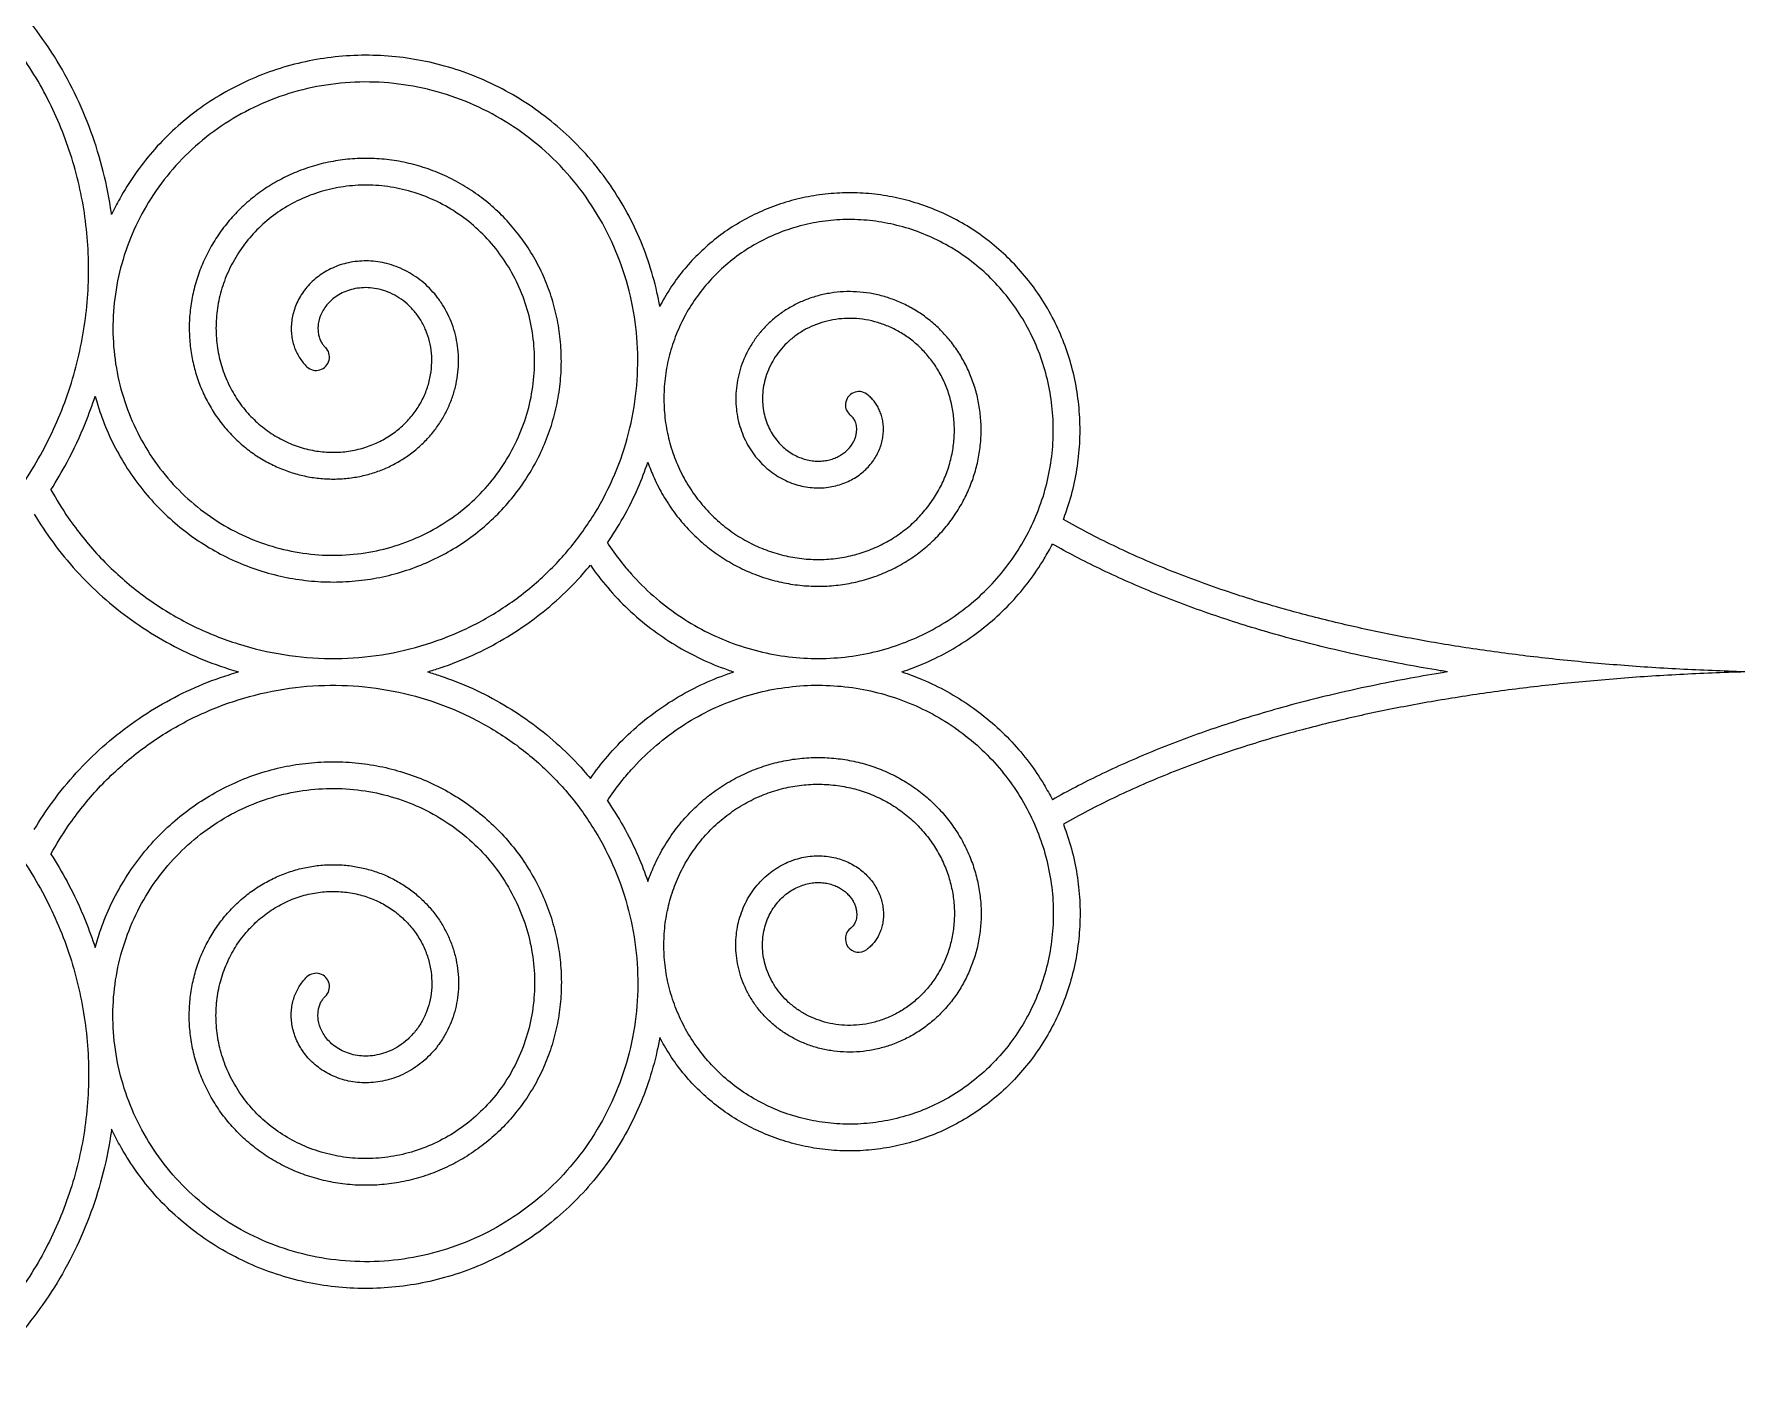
# Model space of a CAD drawing. Header units: millimetres. Extents: x -146 to 156, y -171 to 172.
# Drawn here: x 52.4 to 149.5, y -35.9 to 40.6 of the extents above; entities that cross this region are included whole.
import ezdxf

# ---------------------------------------------------------------- set-up
doc = ezdxf.new("R2010")
doc.units = ezdxf.units.MM
doc.header["$MEASUREMENT"] = 0
doc.layers.add('Layer 03', color=5, linetype='Continuous')

msp = doc.modelspace()

# ---------------------------------------------------------------- linework, layer by layer
at = {"layer": 'Layer 03'}
for centre, start, end in [((68.363, 22.221), 226.51457, 46.51458), ((99.184, 19.502), 53.78155, 233.78155), ((99.184, -10.818), 126.21845, 306.21845), ((68.363, -13.537), 313.48542, 133.48543)]:
    msp.add_arc(centre, 0.759, start, end, dxfattribs=at)
for points, knots in [([(56.747, 30.312), (56.743, 30.342), (56.628, 31.165), (56.316, 32.766), (55.615, 35.05), (54.683, 37.238), (53.533, 39.307), (52.178, 41.235), (50.636, 43.003), (48.926, 44.591), (47.067, 45.986), (45.082, 47.172), (42.994, 48.139), (40.826, 48.879), (38.603, 49.385), (36.35, 49.654), (34.093, 49.685), (31.856, 49.481), (29.663, 49.046), (27.538, 48.386), (25.505, 47.512), (23.756, 46.532), (22.715, 45.817), (22.288, 45.5)], [0.3993698, 0.3993698, 0.3993698, 0.3993698, 0.4, 0.4166667, 0.4333333, 0.45, 0.4666667, 0.4833333, 0.5, 0.5166667, 0.5333333, 0.55, 0.5666667, 0.5833333, 0.6, 0.6166667, 0.6333333, 0.65, 0.6666667, 0.6833333, 0.7, 0.7166667, 0.7288241, 0.7288241, 0.7288241, 0.7288241]), ([(14.877, 13.606), (15.665, 12.659), (17.007, 11.285), (19.028, 9.656), (20.722, 8.519), (23.088, 7.209), (25.601, 6.215), (28.204, 5.557), (30.181, 5.235), (32.17, 5.085), (34.816, 5.113), (37.433, 5.48), (39.965, 6.178), (42.409, 7.083), (45.284, 8.594), (48.356, 10.957), (50.958, 13.79), (52.679, 16.471), (53.759, 18.756), (54.632, 21.107), (55.194, 23.548), (55.436, 26.024), (55.456, 27.879), (55.318, 29.721), (55.023, 31.537), (54.575, 33.314), (53.781, 35.61), (52.7, 37.781), (51.357, 39.781), (49.859, 41.643), (47.711, 43.703), (45.252, 45.358), (43.15, 46.408), (40.983, 47.266), (38.17, 47.978), (34.719, 48.241), (31.304, 47.911), (28.024, 47.009), (24.975, 45.571), (22.241, 43.649), (20.284, 41.693), (18.946, 39.956), (17.773, 38.128), (16.618, 35.682), (15.902, 33.086), (15.605, 30.974), (15.492, 28.864), (15.69, 26.24), (16.331, 23.702), (17.095, 21.774), (18.013, 19.936), (19.44, 17.814), (21.547, 15.616), (23.977, 13.829), (26.21, 12.717), (28.078, 12.072), (29.504, 11.714), (30.949, 11.481), (32.879, 11.338), (34.808, 11.444), (36.692, 11.796), (38.52, 12.303), (40.693, 13.221), (43.054, 14.741), (45.098, 16.624), (46.771, 18.806), (48.031, 21.216), (48.85, 23.778), (49.213, 26.414), (49.12, 29.043), (48.583, 31.588), (47.629, 33.976), (46.294, 36.139), (44.628, 38.019), (43.005, 39.313), (41.601, 40.161), (40.147, 40.876), (38.241, 41.525), (35.876, 41.896), (33.512, 41.856), (31.219, 41.416), (29.064, 40.6), (27.106, 39.441), (25.399, 37.982), (23.987, 36.274), (22.904, 34.375), (22.173, 32.346), (21.807, 30.25), (21.806, 28.153), (22.161, 26.116), (22.851, 24.198), (23.846, 22.453), (25.107, 20.927), (26.589, 19.661), (28.241, 18.683), (30.009, 18.015), (31.836, 17.666), (33.667, 17.638), (35.446, 17.92), (37.122, 18.495), (38.648, 19.335), (39.983, 20.407), (41.094, 21.671), (41.955, 23.083), (42.55, 24.594), (42.869, 26.155), (42.913, 27.719), (42.691, 29.238), (42.219, 30.667), (41.522, 31.968), (40.63, 33.105), (39.576, 34.052), (38.399, 34.786), (37.141, 35.295), (35.843, 35.573), (34.546, 35.62), (33.289, 35.447), (32.11, 35.068), (31.041, 34.504), (30.108, 33.781), (29.335, 32.93), (28.738, 31.982), (28.325, 30.972), (28.1, 29.935), (28.06, 28.905), (28.196, 27.912), (28.493, 26.986), (28.934, 26.153), (29.495, 25.432), (30.151, 24.841), (30.875, 24.389), (31.64, 24.082), (32.417, 23.919), (33.182, 23.897), (33.909, 24.004), (34.578, 24.229), (35.171, 24.554), (35.673, 24.96), (36.077, 25.425), (36.376, 25.93), (36.571, 26.452), (36.664, 26.97), (36.662, 27.468), (36.577, 27.927), (36.421, 28.335), (36.21, 28.683), (35.996, 28.922), (35.812, 29.077), (35.718, 29.143), (35.67, 29.173)], [-2.167117, -2.167117, -2.167117, -2.167117, 2.701923, 5.397622, 8.080302, 10.754837, 16.073774, 18.718683, 21.353864, 23.979313, 26.595045, 31.797383, 34.38394, 36.96076, 42.08524, 47.170865, 52.217525, 57.225312, 59.71464, 62.194217, 67.124167, 69.574567, 72.015267, 74.446232, 76.867449, 79.278933, 81.680697, 86.455107, 88.827709, 91.19057, 95.887125, 100.544838, 102.859082, 105.163591, 109.743462, 114.284472, 118.786524, 123.249717, 127.67402, 132.059379, 136.4059, 138.564568, 140.713493, 144.982169, 149.212012, 151.312327, 153.402905, 157.554907, 161.668066, 163.710033, 165.742269, 169.777605, 173.774076, 177.731599, 181.650278, 183.59504, 185.530057, 187.455341, 189.370908, 193.172931, 195.059347, 196.936023, 200.660214, 204.345576, 207.991991, 211.599531, 215.168228, 218.697978, 222.188877, 225.640906, 229.054001, 232.428267, 235.763627, 239.060079, 242.317711, 243.931929, 245.536412, 248.716232, 251.857226, 254.959282, 258.02248, 261.046835, 264.032256, 266.978846, 269.88656, 272.755359, 275.585345, 278.376423, 281.128613, 283.841994, 286.51645, 289.152044, 291.748819, 294.306665, 296.825676, 299.305844, 301.747096, 304.149537, 306.513098, 308.837768, 311.12364, 313.370607, 315.578709, 317.748012, 319.878398, 321.969946, 324.022678, 326.036497, 328.011503, 329.947664, 331.844928, 333.7034, 335.522991, 337.30371, 339.045644, 340.748674, 342.412858, 344.038246, 345.624722, 347.172374, 348.681205, 350.151126, 351.582245, 352.974499, 354.327859, 355.642422, 356.918079, 358.154856, 359.352822, 360.511847, 361.631999, 362.713302, 363.755635, 364.759087, 365.723622, 366.649155, 367.535778, 368.383382, 369.191934, 369.9615, 370.691916, 371.383185, 372.035318, 372.648113, 373.221572, 373.755614, 374.250215, 374.482092, 374.704859, 374.704859, 374.704859, 374.704859]), ([(87.88, 25.101), (87.833, 25.37), (87.657, 26.245), (87.25, 27.697), (86.568, 29.411), (85.715, 31.034), (84.703, 32.551), (83.543, 33.945), (82.251, 35.203), (80.843, 36.312), (79.335, 37.262), (77.744, 38.044), (76.09, 38.652), (74.391, 39.08), (72.667, 39.326), (70.937, 39.39), (69.22, 39.272), (67.534, 38.977), (65.899, 38.51), (64.332, 37.877), (62.848, 37.089), (61.464, 36.155), (60.193, 35.087), (59.048, 33.9), (58.041, 32.607), (57.288, 31.397), (56.89, 30.616), (56.747, 30.312)], [0.4426714, 0.4426714, 0.4426714, 0.4426714, 0.45, 0.4666667, 0.4833333, 0.5, 0.5166667, 0.5333333, 0.55, 0.5666667, 0.5833333, 0.6, 0.6166667, 0.6333333, 0.65, 0.6666667, 0.6833333, 0.7, 0.7166667, 0.7333333, 0.75, 0.7666667, 0.7833333, 0.8, 0.8166667, 0.8333333, 0.8437358, 0.8437358, 0.8437358, 0.8437358]), ([(53.305, 14.687), (53.605, 14.14), (54.175, 13.216), (55.368, 11.61), (56.928, 9.933), (59.063, 8.228), (61.409, 6.866), (63.91, 5.87), (66.511, 5.258), (69.153, 5.037), (71.778, 5.206), (74.331, 5.754), (76.756, 6.665), (79.003, 7.913), (81.026, 9.466), (82.784, 11.284), (84.244, 13.325), (85.379, 15.54), (86.169, 17.879), (86.603, 20.289), (86.676, 22.716), (86.395, 25.107), (85.77, 27.411), (84.82, 29.58), (83.573, 31.568), (82.06, 33.335), (80.319, 34.847), (78.391, 36.076), (76.322, 36.999), (74.159, 37.603), (71.952, 37.878), (69.747, 37.827), (67.595, 37.455), (65.54, 36.776), (63.625, 35.811), (61.89, 34.587), (60.369, 33.135), (59.09, 31.49), (58.078, 29.693), (57.349, 27.786), (56.913, 25.811), (56.773, 23.814), (56.928, 21.839), (57.368, 19.928), (58.077, 18.121), (59.034, 16.456), (60.214, 14.966), (61.585, 13.68), (63.114, 12.622), (64.765, 11.81), (66.497, 11.256), (68.272, 10.966), (70.051, 10.942), (71.793, 11.177), (73.462, 11.662), (75.023, 12.378), (76.445, 13.306), (77.698, 14.42), (78.761, 15.69), (79.614, 17.087), (80.244, 18.575), (80.642, 20.121), (80.806, 21.688), (80.737, 23.241), (80.444, 24.748), (79.938, 26.176), (79.237, 27.495), (78.36, 28.681), (77.333, 29.709), (76.181, 30.562), (74.934, 31.226), (73.621, 31.692), (72.274, 31.955), (70.923, 32.015), (69.598, 31.876), (68.328, 31.548), (67.139, 31.044), (66.055, 30.38), (65.096, 29.576), (64.281, 28.654), (63.622, 27.639), (63.129, 26.556), (62.808, 25.431), (62.659, 24.291), (62.681, 23.162), (62.867, 22.069), (63.206, 21.035), (63.685, 20.08), (64.29, 19.224), (65.001, 18.481), (65.798, 17.865), (66.66, 17.384), (67.565, 17.044), (68.49, 16.846), (69.415, 16.789), (70.317, 16.869), (71.178, 17.078), (71.98, 17.404), (72.706, 17.837), (73.344, 18.359), (73.883, 18.957), (74.316, 19.611), (74.638, 20.304), (74.846, 21.017), (74.943, 21.734), (74.931, 22.437), (74.818, 23.11), (74.611, 23.74), (74.321, 24.313), (73.961, 24.819), (73.542, 25.251), (73.079, 25.602), (72.586, 25.869), (72.077, 26.052), (71.567, 26.152), (71.068, 26.173), (70.592, 26.12), (70.149, 26), (69.748, 25.822), (69.396, 25.596), (69.099, 25.333), (68.859, 25.043), (68.623, 24.646), (68.489, 24.229), (68.461, 23.824), (68.485, 23.551), (68.547, 23.306), (68.638, 23.093), (68.734, 22.941), (68.819, 22.838), (68.863, 22.793), (68.885, 22.772)], [-0.640517, -0.640517, -0.640517, -0.640517, 1.822095, 3.643952, 7.258623, 10.847788, 14.410458, 17.946375, 21.45563, 24.938239, 28.394116, 31.823388, 35.225933, 38.601836, 41.951081, 45.273601, 48.569516, 51.8387, 55.081254, 58.29714, 61.486311, 64.648876, 67.784705, 70.893917, 73.976449, 77.03228, 80.0615, 83.063984, 86.039859, 88.989044, 91.911543, 94.807425, 97.676572, 100.519117, 103.334962, 106.12414, 108.88669, 111.62251, 114.331733, 117.014247, 119.670111, 122.299338, 124.901841, 127.47775, 130.026942, 132.549501, 135.045413, 137.51461, 139.957213, 142.373095, 144.762358, 147.124964, 149.460867, 151.770174, 154.052757, 156.308734, 158.538043, 160.740663, 162.916684, 165.065981, 167.188681, 169.284704, 171.354054, 173.396799, 175.412822, 177.402256, 179.365003, 181.301096, 183.210575, 185.093337, 186.949516, 188.778999, 190.581846, 192.35807, 194.107583, 195.830517, 197.526747, 199.196358, 200.839336, 202.455612, 204.045308, 205.608296, 207.144679, 208.654417, 210.137464, 211.593929, 213.023681, 214.426839, 215.80334, 217.153162, 218.476395, 219.772911, 221.04284, 222.286098, 223.502687, 224.692677, 225.855945, 226.992627, 228.102619, 229.185952, 230.242667, 231.272653, 232.276045, 233.252722, 234.202743, 235.126115, 236.022744, 236.892757, 237.736019, 238.552611, 239.342508, 240.105628, 240.842088, 241.551737, 242.234671, 242.890831, 243.520145, 244.122709, 244.698355, 245.247181, 245.769084, 246.263998, 246.731978, 247.586621, 247.973196, 248.332473, 248.664431, 248.968613, 249.245374, 249.373292, 249.494424, 249.494424, 249.494424, 249.494424]), ([(55.815, 20.005), (55.908, 19.66), (56.166, 18.827), (56.689, 17.551), (57.414, 16.207), (58.269, 14.955), (59.245, 13.808), (60.328, 12.776), (61.506, 11.871), (62.763, 11.099), (64.085, 10.468), (65.457, 9.982), (66.862, 9.646), (68.284, 9.461), (69.708, 9.426), (71.117, 9.54), (72.496, 9.799), (73.831, 10.199), (75.107, 10.733), (76.311, 11.393), (77.43, 12.171), (78.454, 13.054), (79.372, 14.033), (80.176, 15.095), (80.859, 16.227), (81.414, 17.415), (81.839, 18.645), (82.129, 19.903), (82.284, 21.174), (82.305, 22.445), (82.192, 23.7), (81.951, 24.927), (81.584, 26.111), (81.1, 27.241), (80.504, 28.305), (79.805, 29.292), (79.013, 30.192), (78.138, 30.997), (77.192, 31.699), (76.186, 32.293), (75.132, 32.773), (74.043, 33.136), (72.932, 33.381), (71.811, 33.506), (70.694, 33.512), (69.593, 33.401), (68.519, 33.177), (67.485, 32.845), (66.501, 32.409), (65.577, 31.877), (64.723, 31.257), (63.946, 30.557), (63.254, 29.786), (62.654, 28.956), (62.149, 28.075), (61.745, 27.155), (61.442, 26.208), (61.244, 25.244), (61.149, 24.274), (61.158, 23.31), (61.266, 22.363), (61.473, 21.442), (61.771, 20.558), (62.158, 19.72), (62.626, 18.936), (63.167, 18.214), (63.776, 17.561), (64.442, 16.982), (65.157, 16.484), (65.912, 16.068), (66.698, 15.739), (67.504, 15.498), (68.321, 15.345), (69.14, 15.281), (69.95, 15.304), (70.744, 15.411), (71.511, 15.599), (72.245, 15.864), (72.938, 16.202), (73.582, 16.605), (74.171, 17.068), (74.701, 17.585), (75.166, 18.147), (75.563, 18.746), (75.889, 19.376), (76.143, 20.027), (76.323, 20.692), (76.43, 21.362), (76.464, 22.03), (76.427, 22.687), (76.321, 23.327), (76.151, 23.942), (75.919, 24.525), (75.631, 25.072), (75.292, 25.576), (74.907, 26.033), (74.482, 26.439), (74.025, 26.791), (73.541, 27.086), (73.037, 27.324), (72.519, 27.502), (71.996, 27.621), (71.473, 27.682), (70.956, 27.685), (70.452, 27.634), (69.966, 27.53), (69.504, 27.377), (69.071, 27.179), (68.67, 26.941), (68.306, 26.665), (67.981, 26.359), (67.699, 26.026), (67.46, 25.673), (67.267, 25.304), (67.119, 24.926), (67.016, 24.543), (66.958, 24.161), (66.943, 23.784), (66.97, 23.419), (67.036, 23.068), (67.138, 22.736), (67.272, 22.427), (67.437, 22.144), (67.626, 21.889), (67.768, 21.739), (67.84, 21.67)], [0.955106, 0.955106, 0.955106, 0.955106, 0.966667, 0.983333, 1, 1.016667, 1.033333, 1.05, 1.066667, 1.083333, 1.1, 1.116667, 1.133333, 1.15, 1.166667, 1.183333, 1.2, 1.216667, 1.233333, 1.25, 1.266667, 1.283333, 1.3, 1.316667, 1.333333, 1.35, 1.366667, 1.383333, 1.4, 1.416667, 1.433333, 1.45, 1.466667, 1.483333, 1.5, 1.516667, 1.533333, 1.55, 1.566667, 1.583333, 1.6, 1.616667, 1.633333, 1.65, 1.666667, 1.683333, 1.7, 1.716667, 1.733333, 1.75, 1.766667, 1.783333, 1.8, 1.816667, 1.833333, 1.85, 1.866667, 1.883333, 1.9, 1.916667, 1.933333, 1.95, 1.966667, 1.983333, 2, 2.016667, 2.033333, 2.05, 2.066667, 2.083333, 2.1, 2.116667, 2.133333, 2.15, 2.166667, 2.183333, 2.2, 2.216667, 2.233333, 2.25, 2.266667, 2.283333, 2.3, 2.316667, 2.333333, 2.35, 2.366667, 2.383333, 2.4, 2.416667, 2.433333, 2.45, 2.466667, 2.483333, 2.5, 2.516667, 2.533333, 2.55, 2.566667, 2.583333, 2.6, 2.616667, 2.633333, 2.65, 2.666667, 2.683333, 2.7, 2.716667, 2.733333, 2.75, 2.766667, 2.783333, 2.8, 2.816667, 2.833333, 2.85, 2.866667, 2.883333, 2.9, 2.916667, 2.933333, 2.95, 2.966667, 2.983333, 3, 3, 3, 3]), ([(110.803, 12.994), (110.866, 13.159), (111.098, 13.796), (111.42, 14.925), (111.675, 16.391), (111.775, 17.867), (111.72, 19.335), (111.512, 20.779), (111.157, 22.184), (110.659, 23.534), (110.027, 24.816), (109.268, 26.016), (108.394, 27.123), (107.416, 28.124), (106.345, 29.011), (105.196, 29.775), (103.981, 30.409), (102.715, 30.909), (101.414, 31.271), (100.091, 31.492), (98.762, 31.572), (97.442, 31.513), (96.145, 31.317), (94.886, 30.988), (93.677, 30.532), (92.532, 29.956), (91.461, 29.269), (90.477, 28.478), (89.588, 27.596), (88.803, 26.632), (88.251, 25.787), (87.965, 25.266), (87.88, 25.101)], [0.3441357, 0.3441357, 0.3441357, 0.3441357, 0.35, 0.3666667, 0.3833333, 0.4, 0.4166667, 0.4333333, 0.45, 0.4666667, 0.4833333, 0.5, 0.5166667, 0.5333333, 0.55, 0.5666667, 0.5833333, 0.6, 0.6166667, 0.6333333, 0.65, 0.6666667, 0.6833333, 0.7, 0.7166667, 0.7333333, 0.75, 0.7666667, 0.7833333, 0.8, 0.8166667, 0.8242647, 0.8242647, 0.8242647, 0.8242647]), ([(84.907, 11.672), (85.145, 11.306), (85.575, 10.706), (86.431, 9.681), (87.493, 8.628), (88.903, 7.535), (90.425, 6.632), (92.034, 5.927), (93.704, 5.43), (95.41, 5.143), (97.124, 5.069), (98.821, 5.204), (100.476, 5.545), (102.063, 6.081), (103.56, 6.803), (104.945, 7.696), (106.201, 8.743), (107.308, 9.927), (108.254, 11.228), (109.026, 12.622), (109.617, 14.089), (110.018, 15.604), (110.229, 17.143), (110.249, 18.683), (110.081, 20.2), (109.731, 21.672), (109.207, 23.078), (108.521, 24.396), (107.686, 25.609), (106.716, 26.699), (105.631, 27.653), (104.447, 28.459), (103.185, 29.107), (101.866, 29.591), (100.51, 29.905), (99.14, 30.049), (97.776, 30.023), (96.438, 29.832), (95.148, 29.481), (93.923, 28.979), (92.781, 28.337), (91.737, 27.567), (90.806, 26.683), (89.999, 25.703), (89.327, 24.642), (88.796, 23.518), (88.411, 22.35), (88.176, 21.158), (88.091, 19.958), (88.153, 18.771), (88.359, 17.614), (88.701, 16.504), (89.173, 15.457), (89.762, 14.488), (90.459, 13.609), (91.248, 12.833), (92.117, 12.168), (93.05, 11.621), (94.03, 11.2), (95.042, 10.906), (96.068, 10.742), (97.094, 10.706), (98.103, 10.795), (99.08, 11.006), (100.011, 11.331), (100.883, 11.763), (101.683, 12.291), (102.401, 12.906), (103.029, 13.595), (103.559, 14.345), (103.986, 15.142), (104.306, 15.974), (104.518, 16.826), (104.621, 17.684), (104.617, 18.535), (104.509, 19.366), (104.303, 20.163), (104.004, 20.916), (103.621, 21.615), (103.163, 22.25), (102.638, 22.813), (102.058, 23.298), (101.434, 23.7), (100.776, 24.016), (100.098, 24.243), (99.409, 24.382), (98.723, 24.433), (98.048, 24.398), (97.397, 24.283), (96.778, 24.091), (96.2, 23.83), (95.671, 23.505), (95.196, 23.125), (94.783, 22.699), (94.322, 22.088), (93.989, 21.415), (93.795, 20.713), (93.72, 20.192), (93.71, 19.679), (93.764, 19.183), (93.876, 18.71), (94.042, 18.268), (94.256, 17.863), (94.512, 17.499), (94.802, 17.18), (95.219, 16.824), (95.682, 16.56), (96.167, 16.396), (96.523, 16.325), (96.872, 16.3), (97.208, 16.32), (97.525, 16.379), (97.819, 16.475), (98.085, 16.601), (98.322, 16.754), (98.527, 16.926), (98.698, 17.114), (98.835, 17.311), (98.94, 17.512), (99.012, 17.712), (99.055, 17.905), (99.07, 18.089), (99.062, 18.26), (99.034, 18.414), (98.989, 18.549), (98.933, 18.664), (98.871, 18.758), (98.814, 18.823), (98.769, 18.864), (98.747, 18.881), (98.736, 18.889)], [-0.533085, -0.533085, -0.533085, -0.533085, 1.18868, 2.381574, 4.742262, 7.087363, 9.414225, 11.723319, 14.014633, 16.288168, 18.543948, 20.781959, 23.00219, 25.204628, 27.389267, 29.556145, 31.705264, 33.836614, 35.950183, 38.045958, 40.123938, 42.184163, 44.226629, 46.251324, 48.258237, 50.247356, 52.218686, 54.172265, 56.108084, 58.026132, 59.926396, 61.808865, 63.673555, 65.520495, 67.349674, 69.161081, 70.954704, 72.730531, 74.488589, 76.228898, 77.951445, 79.656219, 81.343208, 83.012402, 84.663838, 86.297523, 87.913446, 89.511594, 91.091957, 92.654529, 94.199349, 95.726418, 97.235724, 98.727255, 100.200999, 101.656957, 103.09517, 104.51563, 105.918326, 107.303246, 108.670377, 110.019732, 111.351342, 112.6652, 113.961291, 115.239606, 116.50013, 117.742887, 118.967901, 120.175159, 121.36465, 122.536361, 123.690281, 124.826444, 125.94486, 127.045518, 128.128407, 129.193512, 130.240827, 131.270389, 132.282202, 133.276252, 134.252528, 135.211016, 136.151713, 137.074659, 137.97985, 138.867271, 139.73691, 140.588752, 141.422802, 142.239096, 143.037623, 143.818369, 144.58132, 146.0538, 146.76337, 147.455155, 148.129138, 148.785301, 149.423626, 150.044138, 150.646849, 151.231739, 151.798789, 152.347975, 153.392728, 153.888317, 154.366021, 154.825811, 155.267656, 155.691531, 156.097458, 156.485412, 156.855353, 157.207234, 157.541005, 157.856627, 158.1541, 158.433361, 158.694337, 158.936943, 159.161081, 159.366682, 159.553637, 159.72191, 159.87129, 160.000848, 160.059408, 160.112336, 160.112336, 160.112336, 160.112336]), ([(87.205, 16.248), (87.309, 15.946), (87.568, 15.297), (88.059, 14.343), (88.676, 13.403), (89.383, 12.54), (90.169, 11.764), (91.026, 11.081), (91.941, 10.497), (92.904, 10.017), (93.903, 9.644), (94.926, 9.382), (95.961, 9.229), (96.997, 9.188), (98.021, 9.255), (99.023, 9.428), (99.992, 9.703), (100.918, 10.075), (101.79, 10.538), (102.6, 11.085), (103.341, 11.708), (104.005, 12.398), (104.587, 13.148), (105.081, 13.946), (105.483, 14.782), (105.792, 15.648), (106.005, 16.532), (106.123, 17.423), (106.145, 18.313), (106.074, 19.189), (105.913, 20.044), (105.665, 20.868), (105.334, 21.651), (104.928, 22.387), (104.452, 23.068), (103.912, 23.687), (103.317, 24.238), (102.675, 24.718), (101.995, 25.122), (101.284, 25.447), (100.552, 25.692), (99.807, 25.856), (99.059, 25.939), (98.317, 25.942), (97.587, 25.867), (96.88, 25.717), (96.202, 25.496), (95.56, 25.208), (94.961, 24.858), (94.41, 24.452), (93.913, 23.996), (93.474, 23.497), (93.096, 22.962), (92.782, 22.399), (92.534, 21.814), (92.352, 21.215), (92.238, 20.61), (92.189, 20.006), (92.206, 19.41), (92.285, 18.828), (92.423, 18.268), (92.618, 17.735), (92.864, 17.235), (93.157, 16.772), (93.493, 16.352), (93.865, 15.976), (94.268, 15.65), (94.696, 15.373), (95.142, 15.15), (95.601, 14.979), (96.066, 14.861), (96.532, 14.796), (96.993, 14.782), (97.442, 14.818), (97.876, 14.901), (98.289, 15.028), (98.676, 15.195), (99.035, 15.4), (99.361, 15.637), (99.652, 15.902), (99.905, 16.19), (100.12, 16.497), (100.294, 16.817), (100.428, 17.147), (100.521, 17.48), (100.575, 17.812), (100.591, 18.138), (100.57, 18.455), (100.515, 18.758), (100.428, 19.044), (100.313, 19.31), (100.172, 19.552), (100.01, 19.769), (99.83, 19.958), (99.699, 20.066), (99.633, 20.114)], [0.952755, 0.952755, 0.952755, 0.952755, 0.966667, 0.983333, 1, 1.016667, 1.033333, 1.05, 1.066667, 1.083333, 1.1, 1.116667, 1.133333, 1.15, 1.166667, 1.183333, 1.2, 1.216667, 1.233333, 1.25, 1.266667, 1.283333, 1.3, 1.316667, 1.333333, 1.35, 1.366667, 1.383333, 1.4, 1.416667, 1.433333, 1.45, 1.466667, 1.483333, 1.5, 1.516667, 1.533333, 1.55, 1.566667, 1.583333, 1.6, 1.616667, 1.633333, 1.65, 1.666667, 1.683333, 1.7, 1.716667, 1.733333, 1.75, 1.766667, 1.783333, 1.8, 1.816667, 1.833333, 1.85, 1.866667, 1.883333, 1.9, 1.916667, 1.933333, 1.95, 1.966667, 1.983333, 2, 2.016667, 2.033333, 2.05, 2.066667, 2.083333, 2.1, 2.116667, 2.133333, 2.15, 2.166667, 2.183333, 2.2, 2.216667, 2.233333, 2.25, 2.266667, 2.283333, 2.3, 2.316667, 2.333333, 2.35, 2.366667, 2.383333, 2.4, 2.416667, 2.433333, 2.45, 2.466667, 2.483333, 2.5, 2.5, 2.5, 2.5]), ([(53.305, 14.687), (53.63, 15.197), (54.349, 16.432), (55.182, 18.215), (55.648, 19.492), (55.815, 20.005)], [0.28778958, 0.28778958, 0.28778958, 0.28778958, 0.3, 0.31666667, 0.32768356, 0.32768356, 0.32768356, 0.32768356]), ([(84.907, 11.672), (85.226, 12.133), (85.866, 13.154), (86.629, 14.689), (87.042, 15.763), (87.205, 16.248)], [0.31886744, 0.31886744, 0.31886744, 0.31886744, 0.33333333, 0.35, 0.36337086, 0.36337086, 0.36337086, 0.36337086]), ([(52.352, 13.298), (52.675, 12.759), (53.423, 11.633), (54.714, 10.056), (56.215, 8.57), (57.855, 7.258), (59.614, 6.13), (61.473, 5.197), (62.937, 4.645), (63.771, 4.393), (63.948, 4.342)], [0.0018316, 0.0018316, 0.0018316, 0.0018316, 0.0166667, 0.0333333, 0.05, 0.0666667, 0.0833333, 0.1, 0.1166667, 0.1211345, 0.1211345, 0.1211345, 0.1211345]), ([(101.631, 4.342), (102.024, 4.471), (102.904, 4.801), (104.219, 5.439), (105.549, 6.268), (106.777, 7.226), (107.891, 8.3), (108.879, 9.478), (109.63, 10.591), (110.033, 11.316), (110.18, 11.602)], [0.2036651, 0.2036651, 0.2036651, 0.2036651, 0.2166667, 0.2333333, 0.25, 0.2666667, 0.2833333, 0.3, 0.3166667, 0.3272886, 0.3272886, 0.3272886, 0.3272886]), ([(132.618, 4.342), (132.482, 4.364), (131.058, 4.597), (128.812, 5.014), (125.526, 5.747), (122.396, 6.57), (119.036, 7.634), (115.86, 8.831), (112.913, 10.141), (111.055, 11.109), (110.18, 11.602)], [22.287185, 22.287185, 22.287185, 22.287185, 22.832224, 27.988356, 31.311955, 36.134171, 40.770599, 45.233931, 49.538157, 53.507853, 53.507853, 53.507853, 53.507853]), ([(74.684, 4.342), (74.926, 4.412), (75.803, 4.686), (77.276, 5.265), (79.04, 6.182), (80.689, 7.273), (82.207, 8.524), (83.26, 9.597), (83.812, 10.241), (83.938, 10.393)], [0.21038364, 0.21038364, 0.21038364, 0.21038364, 0.21666667, 0.23333333, 0.25, 0.26666667, 0.28333333, 0.3, 0.30509216, 0.30509216, 0.30509216, 0.30509216]), ([(83.938, 10.393), (84.242, 9.959), (84.925, 9.078), (86.07, 7.879), (87.356, 6.788), (88.74, 5.844), (90.207, 5.055), (91.338, 4.592), (91.971, 4.379), (92.083, 4.342)], [0.000955, 0.000955, 0.000955, 0.000955, 0.0166667, 0.0333333, 0.05, 0.0666667, 0.0833333, 0.1, 0.1035904, 0.1035904, 0.1035904, 0.1035904]), ([(52.352, -4.614), (52.675, -4.075), (53.423, -2.949), (54.714, -1.372), (56.215, 0.114), (57.855, 1.426), (59.614, 2.554), (61.473, 3.487), (62.937, 4.039), (63.771, 4.291), (63.948, 4.342)], [0.0018316, 0.0018316, 0.0018316, 0.0018316, 0.0166667, 0.0333333, 0.05, 0.0666667, 0.0833333, 0.1, 0.1166667, 0.1211345, 0.1211345, 0.1211345, 0.1211345]), ([(74.684, 4.342), (74.926, 4.272), (75.803, 3.998), (77.276, 3.419), (79.04, 2.502), (80.689, 1.411), (82.207, 0.16), (83.26, -0.913), (83.812, -1.557), (83.938, -1.709)], [0.21038364, 0.21038364, 0.21038364, 0.21038364, 0.21666667, 0.23333333, 0.25, 0.26666667, 0.28333333, 0.3, 0.30509216, 0.30509216, 0.30509216, 0.30509216]), ([(83.938, -1.709), (84.242, -1.274), (84.925, -0.394), (86.07, 0.805), (87.356, 1.896), (88.74, 2.84), (90.207, 3.629), (91.338, 4.093), (91.971, 4.306), (92.083, 4.342)], [0.000955, 0.000955, 0.000955, 0.000955, 0.0166667, 0.0333333, 0.05, 0.0666667, 0.0833333, 0.1, 0.1035904, 0.1035904, 0.1035904, 0.1035904]), ([(101.631, 4.342), (102.024, 4.213), (102.904, 3.883), (104.219, 3.245), (105.549, 2.416), (106.777, 1.459), (107.891, 0.384), (108.879, -0.794), (109.63, -1.907), (110.033, -2.632), (110.18, -2.918)], [0.2036651, 0.2036651, 0.2036651, 0.2036651, 0.2166667, 0.2333333, 0.25, 0.2666667, 0.2833333, 0.3, 0.3166667, 0.3272886, 0.3272886, 0.3272886, 0.3272886]), ([(132.618, 4.342), (132.482, 4.32), (131.058, 4.087), (128.812, 3.67), (125.526, 2.937), (122.396, 2.114), (119.036, 1.05), (115.86, -0.146), (112.913, -1.457), (111.055, -2.425), (110.18, -2.918)], [22.287185, 22.287185, 22.287185, 22.287185, 22.832224, 27.988356, 31.311955, 36.134171, 40.770599, 45.233931, 49.538157, 53.507853, 53.507853, 53.507853, 53.507853]), ([(14.877, -4.922), (15.665, -3.975), (17.007, -2.6), (19.028, -0.972), (20.722, 0.165), (23.088, 1.475), (25.601, 2.469), (28.204, 3.127), (30.181, 3.449), (32.17, 3.599), (34.816, 3.571), (37.433, 3.204), (39.965, 2.506), (42.409, 1.601), (45.284, 0.09), (48.356, -2.273), (50.958, -5.106), (52.679, -7.787), (53.759, -10.072), (54.632, -12.423), (55.194, -14.864), (55.436, -17.34), (55.456, -19.195), (55.318, -21.037), (55.023, -22.853), (54.575, -24.63), (53.781, -26.926), (52.7, -29.097), (51.357, -31.097), (49.859, -32.959), (47.711, -35.019), (45.252, -36.674), (43.15, -37.724), (40.983, -38.582), (38.17, -39.294), (34.719, -39.557), (31.304, -39.227), (28.024, -38.325), (24.975, -36.887), (22.241, -34.965), (20.284, -33.009), (18.946, -31.272), (17.773, -29.443), (16.618, -26.998), (15.902, -24.402), (15.605, -22.29), (15.492, -20.179), (15.69, -17.556), (16.331, -15.018), (17.095, -13.089), (18.013, -11.251), (19.44, -9.13), (21.547, -6.932), (23.977, -5.145), (26.21, -4.033), (28.078, -3.388), (29.504, -3.03), (30.949, -2.797), (32.879, -2.654), (34.808, -2.76), (36.692, -3.112), (38.52, -3.619), (40.693, -4.537), (43.054, -6.057), (45.098, -7.94), (46.771, -10.121), (48.031, -12.532), (48.85, -15.094), (49.213, -17.729), (49.12, -20.359), (48.583, -22.904), (47.629, -25.291), (46.294, -27.455), (44.628, -29.335), (43.005, -30.629), (41.601, -31.477), (40.147, -32.192), (38.241, -32.841), (35.876, -33.212), (33.512, -33.172), (31.219, -32.732), (29.064, -31.916), (27.106, -30.757), (25.399, -29.298), (23.987, -27.59), (22.904, -25.691), (22.173, -23.662), (21.807, -21.566), (21.806, -19.469), (22.161, -17.432), (22.851, -15.514), (23.846, -13.768), (25.107, -12.243), (26.589, -10.977), (28.241, -9.999), (30.009, -9.331), (31.836, -8.982), (33.667, -8.953), (35.446, -9.236), (37.122, -9.811), (38.648, -10.651), (39.983, -11.723), (41.094, -12.987), (41.955, -14.399), (42.55, -15.909), (42.869, -17.471), (42.913, -19.035), (42.691, -20.554), (42.219, -21.983), (41.522, -23.284), (40.63, -24.421), (39.576, -25.368), (38.399, -26.102), (37.141, -26.611), (35.843, -26.888), (34.546, -26.936), (33.289, -26.763), (32.11, -26.384), (31.041, -25.82), (30.108, -25.097), (29.335, -24.246), (28.738, -23.298), (28.325, -22.288), (28.1, -21.251), (28.06, -20.221), (28.196, -19.228), (28.493, -18.302), (28.934, -17.469), (29.495, -16.748), (30.151, -16.157), (30.875, -15.705), (31.64, -15.397), (32.417, -15.235), (33.182, -15.212), (33.909, -15.32), (34.578, -15.545), (35.171, -15.87), (35.673, -16.275), (36.077, -16.741), (36.376, -17.246), (36.571, -17.768), (36.664, -18.286), (36.662, -18.783), (36.577, -19.243), (36.421, -19.651), (36.21, -19.999), (35.996, -20.238), (35.812, -20.393), (35.718, -20.459), (35.67, -20.489)], [-2.167117, -2.167117, -2.167117, -2.167117, 2.701923, 5.397622, 8.080302, 10.754837, 16.073774, 18.718683, 21.353864, 23.979313, 26.595045, 31.797383, 34.38394, 36.96076, 42.08524, 47.170865, 52.217525, 57.225312, 59.71464, 62.194217, 67.124167, 69.574567, 72.015267, 74.446232, 76.867449, 79.278933, 81.680697, 86.455107, 88.827709, 91.19057, 95.887125, 100.544838, 102.859082, 105.163591, 109.743462, 114.284472, 118.786524, 123.249717, 127.67402, 132.059379, 136.4059, 138.564568, 140.713493, 144.982169, 149.212012, 151.312327, 153.402905, 157.554907, 161.668066, 163.710033, 165.742269, 169.777605, 173.774076, 177.731599, 181.650278, 183.59504, 185.530057, 187.455341, 189.370908, 193.172931, 195.059347, 196.936023, 200.660214, 204.345576, 207.991991, 211.599531, 215.168228, 218.697978, 222.188877, 225.640906, 229.054001, 232.428267, 235.763627, 239.060079, 242.317711, 243.931929, 245.536412, 248.716232, 251.857226, 254.959282, 258.02248, 261.046835, 264.032256, 266.978846, 269.88656, 272.755359, 275.585345, 278.376423, 281.128613, 283.841994, 286.51645, 289.152044, 291.748819, 294.306665, 296.825676, 299.305844, 301.747096, 304.149537, 306.513098, 308.837768, 311.12364, 313.370607, 315.578709, 317.748012, 319.878398, 321.969946, 324.022678, 326.036497, 328.011503, 329.947664, 331.844928, 333.7034, 335.522991, 337.30371, 339.045644, 340.748674, 342.412858, 344.038246, 345.624722, 347.172374, 348.681205, 350.151126, 351.582245, 352.974499, 354.327859, 355.642422, 356.918079, 358.154856, 359.352822, 360.511847, 361.631999, 362.713302, 363.755635, 364.759087, 365.723622, 366.649155, 367.535778, 368.383382, 369.191934, 369.9615, 370.691916, 371.383185, 372.035318, 372.648113, 373.221572, 373.755614, 374.250215, 374.482092, 374.704859, 374.704859, 374.704859, 374.704859]), ([(53.305, -6.003), (53.605, -5.456), (54.175, -4.532), (55.368, -2.926), (56.928, -1.249), (59.063, 0.456), (61.409, 1.818), (63.91, 2.814), (66.511, 3.426), (69.153, 3.647), (71.778, 3.478), (74.331, 2.93), (76.756, 2.019), (79.003, 0.771), (81.026, -0.781), (82.784, -2.6), (84.244, -4.641), (85.379, -6.856), (86.169, -9.195), (86.603, -11.605), (86.676, -14.032), (86.395, -16.423), (85.77, -18.727), (84.82, -20.896), (83.573, -22.884), (82.06, -24.651), (80.319, -26.163), (78.391, -27.392), (76.322, -28.315), (74.159, -28.918), (71.952, -29.194), (69.747, -29.143), (67.595, -28.77), (65.54, -28.092), (63.625, -27.127), (61.89, -25.903), (60.369, -24.451), (59.09, -22.806), (58.078, -21.009), (57.349, -19.101), (56.913, -17.127), (56.773, -15.13), (56.928, -13.155), (57.368, -11.244), (58.077, -9.437), (59.034, -7.772), (60.214, -6.282), (61.585, -4.996), (63.114, -3.938), (64.765, -3.126), (66.497, -2.571), (68.272, -2.282), (70.051, -2.258), (71.793, -2.493), (73.462, -2.977), (75.023, -3.694), (76.445, -4.622), (77.698, -5.735), (78.761, -7.006), (79.614, -8.403), (80.244, -9.891), (80.642, -11.437), (80.806, -13.004), (80.737, -14.557), (80.444, -16.064), (79.938, -17.492), (79.237, -18.811), (78.36, -19.996), (77.333, -21.025), (76.181, -21.878), (74.934, -22.542), (73.621, -23.008), (72.274, -23.271), (70.923, -23.33), (69.598, -23.192), (68.328, -22.864), (67.139, -22.36), (66.055, -21.696), (65.096, -20.892), (64.281, -19.97), (63.622, -18.955), (63.129, -17.872), (62.808, -16.747), (62.659, -15.607), (62.681, -14.478), (62.867, -13.385), (63.206, -12.35), (63.685, -11.396), (64.29, -10.54), (65.001, -9.797), (65.798, -9.181), (66.66, -8.7), (67.565, -8.36), (68.49, -8.162), (69.415, -8.105), (70.317, -8.185), (71.178, -8.394), (71.98, -8.72), (72.706, -9.152), (73.344, -9.675), (73.883, -10.272), (74.316, -10.927), (74.638, -11.619), (74.846, -12.333), (74.943, -13.05), (74.931, -13.753), (74.818, -14.426), (74.611, -15.056), (74.321, -15.629), (73.961, -16.135), (73.542, -16.567), (73.079, -16.918), (72.586, -17.185), (72.077, -17.368), (71.567, -17.468), (71.068, -17.489), (70.592, -17.436), (70.149, -17.316), (69.748, -17.138), (69.396, -16.912), (69.099, -16.649), (68.859, -16.358), (68.623, -15.962), (68.489, -15.545), (68.461, -15.14), (68.485, -14.867), (68.547, -14.622), (68.638, -14.409), (68.734, -14.257), (68.819, -14.154), (68.863, -14.109), (68.885, -14.088)], [-0.640517, -0.640517, -0.640517, -0.640517, 1.822095, 3.643952, 7.258623, 10.847788, 14.410458, 17.946375, 21.45563, 24.938239, 28.394116, 31.823388, 35.225933, 38.601836, 41.951081, 45.273601, 48.569516, 51.8387, 55.081254, 58.29714, 61.486311, 64.648876, 67.784705, 70.893917, 73.976449, 77.03228, 80.0615, 83.063984, 86.039859, 88.989044, 91.911543, 94.807425, 97.676572, 100.519117, 103.334962, 106.12414, 108.88669, 111.62251, 114.331733, 117.014247, 119.670111, 122.299338, 124.901841, 127.47775, 130.026942, 132.549501, 135.045413, 137.51461, 139.957213, 142.373095, 144.762358, 147.124964, 149.460867, 151.770174, 154.052757, 156.308734, 158.538043, 160.740663, 162.916684, 165.065981, 167.188681, 169.284704, 171.354054, 173.396799, 175.412822, 177.402256, 179.365003, 181.301096, 183.210575, 185.093337, 186.949516, 188.778999, 190.581846, 192.35807, 194.107583, 195.830517, 197.526747, 199.196358, 200.839336, 202.455612, 204.045308, 205.608296, 207.144679, 208.654417, 210.137464, 211.593929, 213.023681, 214.426839, 215.80334, 217.153162, 218.476395, 219.772911, 221.04284, 222.286098, 223.502687, 224.692677, 225.855945, 226.992627, 228.102619, 229.185952, 230.242667, 231.272653, 232.276045, 233.252722, 234.202743, 235.126115, 236.022744, 236.892757, 237.736019, 238.552611, 239.342508, 240.105628, 240.842088, 241.551737, 242.234671, 242.890831, 243.520145, 244.122709, 244.698355, 245.247181, 245.769084, 246.263998, 246.731978, 247.586621, 247.973196, 248.332473, 248.664431, 248.968613, 249.245374, 249.373292, 249.494424, 249.494424, 249.494424, 249.494424]), ([(84.907, -2.988), (85.145, -2.622), (85.575, -2.022), (86.431, -0.997), (87.493, 0.056), (88.903, 1.149), (90.425, 2.052), (92.034, 2.757), (93.704, 3.255), (95.41, 3.541), (97.124, 3.616), (98.821, 3.48), (100.476, 3.139), (102.063, 2.603), (103.56, 1.881), (104.945, 0.988), (106.201, -0.059), (107.308, -1.243), (108.254, -2.543), (109.026, -3.938), (109.617, -5.405), (110.018, -6.919), (110.229, -8.459), (110.249, -9.999), (110.081, -11.516), (109.731, -12.988), (109.207, -14.394), (108.521, -15.712), (107.686, -16.924), (106.716, -18.015), (105.631, -18.969), (104.447, -19.775), (103.185, -20.423), (101.866, -20.907), (100.51, -21.221), (99.14, -21.365), (97.776, -21.339), (96.438, -21.148), (95.148, -20.797), (93.923, -20.295), (92.781, -19.652), (91.737, -18.883), (90.806, -17.999), (89.999, -17.019), (89.327, -15.958), (88.796, -14.834), (88.411, -13.666), (88.176, -12.474), (88.091, -11.274), (88.153, -10.087), (88.359, -8.93), (88.701, -7.82), (89.173, -6.773), (89.762, -5.804), (90.459, -4.925), (91.248, -4.149), (92.117, -3.484), (93.05, -2.937), (94.03, -2.516), (95.042, -2.222), (96.068, -2.058), (97.094, -2.022), (98.103, -2.111), (99.08, -2.322), (100.011, -2.647), (100.883, -3.079), (101.683, -3.607), (102.401, -4.222), (103.029, -4.911), (103.559, -5.661), (103.986, -6.458), (104.306, -7.29), (104.518, -8.142), (104.621, -9), (104.617, -9.851), (104.509, -10.682), (104.303, -11.479), (104.004, -12.232), (103.621, -12.931), (103.163, -13.566), (102.638, -14.129), (102.058, -14.614), (101.434, -15.016), (100.776, -15.332), (100.098, -15.559), (99.409, -15.698), (98.723, -15.749), (98.048, -15.714), (97.397, -15.599), (96.778, -15.407), (96.2, -15.146), (95.671, -14.821), (95.196, -14.441), (94.783, -14.015), (94.322, -13.404), (93.989, -12.731), (93.795, -12.028), (93.72, -11.508), (93.71, -10.995), (93.764, -10.499), (93.876, -10.026), (94.042, -9.584), (94.256, -9.179), (94.512, -8.815), (94.802, -8.496), (95.219, -8.14), (95.682, -7.876), (96.167, -7.712), (96.523, -7.641), (96.872, -7.616), (97.208, -7.636), (97.525, -7.695), (97.819, -7.791), (98.085, -7.917), (98.322, -8.07), (98.527, -8.242), (98.698, -8.43), (98.835, -8.627), (98.94, -8.828), (99.012, -9.027), (99.055, -9.221), (99.07, -9.405), (99.062, -9.576), (99.034, -9.729), (98.989, -9.865), (98.933, -9.98), (98.871, -10.074), (98.814, -10.138), (98.769, -10.179), (98.747, -10.197), (98.736, -10.205)], [-0.533085, -0.533085, -0.533085, -0.533085, 1.18868, 2.381574, 4.742262, 7.087363, 9.414225, 11.723319, 14.014633, 16.288168, 18.543948, 20.781959, 23.00219, 25.204628, 27.389267, 29.556145, 31.705264, 33.836614, 35.950183, 38.045958, 40.123938, 42.184163, 44.226629, 46.251324, 48.258237, 50.247356, 52.218686, 54.172265, 56.108084, 58.026132, 59.926396, 61.808865, 63.673555, 65.520495, 67.349674, 69.161081, 70.954704, 72.730531, 74.488589, 76.228898, 77.951445, 79.656219, 81.343208, 83.012402, 84.663838, 86.297523, 87.913446, 89.511594, 91.091957, 92.654529, 94.199349, 95.726418, 97.235724, 98.727255, 100.200999, 101.656957, 103.09517, 104.51563, 105.918326, 107.303246, 108.670377, 110.019732, 111.351342, 112.6652, 113.961291, 115.239606, 116.50013, 117.742887, 118.967901, 120.175159, 121.36465, 122.536361, 123.690281, 124.826444, 125.94486, 127.045518, 128.128407, 129.193512, 130.240827, 131.270389, 132.282202, 133.276252, 134.252528, 135.211016, 136.151713, 137.074659, 137.97985, 138.867271, 139.73691, 140.588752, 141.422802, 142.239096, 143.037623, 143.818369, 144.58132, 146.0538, 146.76337, 147.455155, 148.129138, 148.785301, 149.423626, 150.044138, 150.646849, 151.231739, 151.798789, 152.347975, 153.392728, 153.888317, 154.366021, 154.825811, 155.267656, 155.691531, 156.097458, 156.485412, 156.855353, 157.207234, 157.541005, 157.856627, 158.1541, 158.433361, 158.694337, 158.936943, 159.161081, 159.366682, 159.553637, 159.72191, 159.87129, 160.000848, 160.059408, 160.112336, 160.112336, 160.112336, 160.112336]), ([(55.815, -11.321), (55.908, -10.976), (56.166, -10.143), (56.689, -8.866), (57.414, -7.523), (58.269, -6.271), (59.245, -5.124), (60.328, -4.092), (61.506, -3.187), (62.763, -2.415), (64.085, -1.784), (65.457, -1.298), (66.862, -0.962), (68.284, -0.777), (69.708, -0.742), (71.117, -0.856), (72.496, -1.115), (73.831, -1.515), (75.107, -2.049), (76.311, -2.709), (77.43, -3.486), (78.454, -4.37), (79.372, -5.349), (80.176, -6.411), (80.859, -7.543), (81.414, -8.731), (81.839, -9.961), (82.129, -11.219), (82.284, -12.49), (82.305, -13.761), (82.192, -15.016), (81.951, -16.243), (81.584, -17.427), (81.1, -18.557), (80.504, -19.621), (79.805, -20.608), (79.013, -21.508), (78.138, -22.313), (77.192, -23.015), (76.186, -23.609), (75.132, -24.089), (74.043, -24.452), (72.932, -24.697), (71.811, -24.821), (70.694, -24.828), (69.593, -24.717), (68.519, -24.493), (67.485, -24.161), (66.501, -23.725), (65.577, -23.193), (64.723, -22.573), (63.946, -21.873), (63.254, -21.102), (62.654, -20.271), (62.149, -19.391), (61.745, -18.471), (61.442, -17.524), (61.244, -16.56), (61.149, -15.59), (61.158, -14.626), (61.266, -13.679), (61.473, -12.758), (61.771, -11.874), (62.158, -11.036), (62.626, -10.252), (63.167, -9.53), (63.776, -8.877), (64.442, -8.298), (65.157, -7.799), (65.912, -7.384), (66.698, -7.055), (67.504, -6.814), (68.321, -6.661), (69.14, -6.597), (69.95, -6.62), (70.744, -6.727), (71.511, -6.915), (72.245, -7.18), (72.938, -7.518), (73.582, -7.921), (74.171, -8.384), (74.701, -8.901), (75.166, -9.463), (75.563, -10.062), (75.889, -10.692), (76.143, -11.343), (76.323, -12.008), (76.43, -12.678), (76.464, -13.346), (76.427, -14.003), (76.321, -14.643), (76.151, -15.258), (75.919, -15.841), (75.631, -16.388), (75.292, -16.892), (74.907, -17.349), (74.482, -17.755), (74.025, -18.107), (73.541, -18.402), (73.037, -18.64), (72.519, -18.818), (71.996, -18.937), (71.473, -18.997), (70.956, -19.001), (70.452, -18.95), (69.966, -18.846), (69.504, -18.693), (69.071, -18.495), (68.67, -18.257), (68.306, -17.981), (67.981, -17.675), (67.699, -17.342), (67.46, -16.989), (67.267, -16.62), (67.119, -16.242), (67.016, -15.859), (66.958, -15.477), (66.943, -15.1), (66.97, -14.735), (67.036, -14.384), (67.138, -14.052), (67.272, -13.743), (67.437, -13.46), (67.626, -13.205), (67.768, -13.055), (67.84, -12.986)], [0.955106, 0.955106, 0.955106, 0.955106, 0.966667, 0.983333, 1, 1.016667, 1.033333, 1.05, 1.066667, 1.083333, 1.1, 1.116667, 1.133333, 1.15, 1.166667, 1.183333, 1.2, 1.216667, 1.233333, 1.25, 1.266667, 1.283333, 1.3, 1.316667, 1.333333, 1.35, 1.366667, 1.383333, 1.4, 1.416667, 1.433333, 1.45, 1.466667, 1.483333, 1.5, 1.516667, 1.533333, 1.55, 1.566667, 1.583333, 1.6, 1.616667, 1.633333, 1.65, 1.666667, 1.683333, 1.7, 1.716667, 1.733333, 1.75, 1.766667, 1.783333, 1.8, 1.816667, 1.833333, 1.85, 1.866667, 1.883333, 1.9, 1.916667, 1.933333, 1.95, 1.966667, 1.983333, 2, 2.016667, 2.033333, 2.05, 2.066667, 2.083333, 2.1, 2.116667, 2.133333, 2.15, 2.166667, 2.183333, 2.2, 2.216667, 2.233333, 2.25, 2.266667, 2.283333, 2.3, 2.316667, 2.333333, 2.35, 2.366667, 2.383333, 2.4, 2.416667, 2.433333, 2.45, 2.466667, 2.483333, 2.5, 2.516667, 2.533333, 2.55, 2.566667, 2.583333, 2.6, 2.616667, 2.633333, 2.65, 2.666667, 2.683333, 2.7, 2.716667, 2.733333, 2.75, 2.766667, 2.783333, 2.8, 2.816667, 2.833333, 2.85, 2.866667, 2.883333, 2.9, 2.916667, 2.933333, 2.95, 2.966667, 2.983333, 3, 3, 3, 3]), ([(87.205, -7.563), (87.309, -7.262), (87.568, -6.613), (88.059, -5.659), (88.676, -4.719), (89.383, -3.856), (90.169, -3.08), (91.026, -2.397), (91.941, -1.813), (92.904, -1.333), (93.903, -0.96), (94.926, -0.697), (95.961, -0.545), (96.997, -0.504), (98.021, -0.571), (99.023, -0.744), (99.992, -1.019), (100.918, -1.391), (101.79, -1.854), (102.6, -2.401), (103.341, -3.024), (104.005, -3.714), (104.587, -4.463), (105.081, -5.261), (105.483, -6.098), (105.792, -6.964), (106.005, -7.848), (106.123, -8.739), (106.145, -9.628), (106.074, -10.505), (105.913, -11.36), (105.665, -12.184), (105.334, -12.967), (104.928, -13.703), (104.452, -14.384), (103.912, -15.003), (103.317, -15.554), (102.675, -16.034), (101.995, -16.438), (101.284, -16.763), (100.552, -17.008), (99.807, -17.172), (99.059, -17.255), (98.317, -17.258), (97.587, -17.183), (96.88, -17.033), (96.202, -16.812), (95.56, -16.524), (94.961, -16.174), (94.41, -15.768), (93.913, -15.312), (93.474, -14.813), (93.096, -14.278), (92.782, -13.715), (92.534, -13.13), (92.352, -12.531), (92.238, -11.926), (92.189, -11.322), (92.206, -10.725), (92.285, -10.144), (92.423, -9.584), (92.618, -9.051), (92.864, -8.551), (93.157, -8.088), (93.493, -7.668), (93.865, -7.292), (94.268, -6.965), (94.696, -6.689), (95.142, -6.465), (95.601, -6.295), (96.066, -6.177), (96.532, -6.112), (96.993, -6.098), (97.442, -6.134), (97.876, -6.217), (98.289, -6.343), (98.676, -6.511), (99.035, -6.715), (99.361, -6.952), (99.652, -7.217), (99.905, -7.506), (100.12, -7.813), (100.294, -8.133), (100.428, -8.463), (100.521, -8.796), (100.575, -9.128), (100.591, -9.454), (100.57, -9.771), (100.515, -10.074), (100.428, -10.36), (100.313, -10.626), (100.172, -10.868), (100.01, -11.085), (99.83, -11.274), (99.699, -11.382), (99.633, -11.43)], [0.952755, 0.952755, 0.952755, 0.952755, 0.966667, 0.983333, 1, 1.016667, 1.033333, 1.05, 1.066667, 1.083333, 1.1, 1.116667, 1.133333, 1.15, 1.166667, 1.183333, 1.2, 1.216667, 1.233333, 1.25, 1.266667, 1.283333, 1.3, 1.316667, 1.333333, 1.35, 1.366667, 1.383333, 1.4, 1.416667, 1.433333, 1.45, 1.466667, 1.483333, 1.5, 1.516667, 1.533333, 1.55, 1.566667, 1.583333, 1.6, 1.616667, 1.633333, 1.65, 1.666667, 1.683333, 1.7, 1.716667, 1.733333, 1.75, 1.766667, 1.783333, 1.8, 1.816667, 1.833333, 1.85, 1.866667, 1.883333, 1.9, 1.916667, 1.933333, 1.95, 1.966667, 1.983333, 2, 2.016667, 2.033333, 2.05, 2.066667, 2.083333, 2.1, 2.116667, 2.133333, 2.15, 2.166667, 2.183333, 2.2, 2.216667, 2.233333, 2.25, 2.266667, 2.283333, 2.3, 2.316667, 2.333333, 2.35, 2.366667, 2.383333, 2.4, 2.416667, 2.433333, 2.45, 2.466667, 2.483333, 2.5, 2.5, 2.5, 2.5]), ([(84.907, -2.988), (85.226, -3.449), (85.866, -4.47), (86.629, -6.005), (87.042, -7.079), (87.205, -7.563)], [0.31886744, 0.31886744, 0.31886744, 0.31886744, 0.33333333, 0.35, 0.36337086, 0.36337086, 0.36337086, 0.36337086]), ([(110.803, -4.31), (110.866, -4.475), (111.098, -5.111), (111.42, -6.241), (111.675, -7.707), (111.775, -9.183), (111.72, -10.65), (111.512, -12.095), (111.157, -13.499), (110.659, -14.85), (110.027, -16.132), (109.268, -17.332), (108.394, -18.438), (107.416, -19.44), (106.345, -20.327), (105.196, -21.091), (103.981, -21.725), (102.715, -22.225), (101.414, -22.587), (100.091, -22.808), (98.762, -22.888), (97.442, -22.829), (96.145, -22.633), (94.886, -22.304), (93.677, -21.848), (92.532, -21.272), (91.461, -20.585), (90.477, -19.794), (89.588, -18.912), (88.803, -17.948), (88.251, -17.103), (87.965, -16.582), (87.88, -16.417)], [0.3441357, 0.3441357, 0.3441357, 0.3441357, 0.35, 0.3666667, 0.3833333, 0.4, 0.4166667, 0.4333333, 0.45, 0.4666667, 0.4833333, 0.5, 0.5166667, 0.5333333, 0.55, 0.5666667, 0.5833333, 0.6, 0.6166667, 0.6333333, 0.65, 0.6666667, 0.6833333, 0.7, 0.7166667, 0.7333333, 0.75, 0.7666667, 0.7833333, 0.8, 0.8166667, 0.8242647, 0.8242647, 0.8242647, 0.8242647]), ([(53.305, -6.003), (53.63, -6.513), (54.349, -7.748), (55.182, -9.531), (55.648, -10.808), (55.815, -11.321)], [0.28778958, 0.28778958, 0.28778958, 0.28778958, 0.3, 0.31666667, 0.32768356, 0.32768356, 0.32768356, 0.32768356]), ([(87.88, -16.417), (87.833, -16.686), (87.657, -17.561), (87.25, -19.013), (86.568, -20.726), (85.715, -22.35), (84.703, -23.867), (83.543, -25.261), (82.251, -26.519), (80.843, -27.628), (79.335, -28.578), (77.744, -29.36), (76.09, -29.968), (74.391, -30.396), (72.667, -30.642), (70.937, -30.706), (69.22, -30.588), (67.534, -30.293), (65.899, -29.826), (64.332, -29.193), (62.848, -28.405), (61.464, -27.471), (60.193, -26.403), (59.048, -25.216), (58.041, -23.923), (57.288, -22.713), (56.89, -21.932), (56.747, -21.628)], [0.4426714, 0.4426714, 0.4426714, 0.4426714, 0.45, 0.4666667, 0.4833333, 0.5, 0.5166667, 0.5333333, 0.55, 0.5666667, 0.5833333, 0.6, 0.6166667, 0.6333333, 0.65, 0.6666667, 0.6833333, 0.7, 0.7166667, 0.7333333, 0.75, 0.7666667, 0.7833333, 0.8, 0.8166667, 0.8333333, 0.8437358, 0.8437358, 0.8437358, 0.8437358]), ([(56.747, -21.628), (56.743, -21.658), (56.628, -22.481), (56.316, -24.081), (55.615, -26.366), (54.683, -28.554), (53.533, -30.623), (52.178, -32.551), (50.636, -34.319), (48.926, -35.907), (47.067, -37.302), (45.082, -38.488), (42.994, -39.455), (40.826, -40.195), (38.603, -40.701), (36.35, -40.97), (34.093, -41.001), (31.856, -40.797), (29.663, -40.362), (27.538, -39.702), (25.505, -38.828), (23.756, -37.848), (22.715, -37.133), (22.288, -36.816)], [0.3993698, 0.3993698, 0.3993698, 0.3993698, 0.4, 0.4166667, 0.4333333, 0.45, 0.4666667, 0.4833333, 0.5, 0.5166667, 0.5333333, 0.55, 0.5666667, 0.5833333, 0.6, 0.6166667, 0.6333333, 0.65, 0.6666667, 0.6833333, 0.7, 0.7166667, 0.7288241, 0.7288241, 0.7288241, 0.7288241])]:
    msp.add_open_spline(points, degree=3, knots=knots, dxfattribs=at)
for points in [[(149.506, 4.342), (124.748, 5.085), (110.803, 12.994)], [(149.506, 4.342), (124.748, 3.599), (110.803, -4.31)]]:
    msp.add_open_spline(points, degree=2, dxfattribs=at)

doc.saveas('drawing.dxf')
